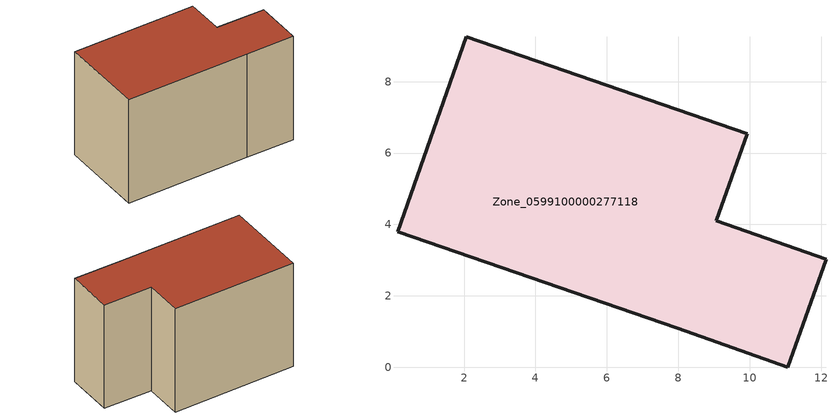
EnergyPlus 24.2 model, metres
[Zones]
Zone_0599100000277118
 floor ground (C_G): 0.14,3.79 2.06,9.26 9.93,6.54 9.07,4.11 12.14,3.02 11.07,0 7.99,1.09 z0.6
 wall outside (C_F): 11.07,0 12.14,3.02 9.07,4.11 9.93,6.54 2.06,9.26 0.14,3.79 7.99,1.09 11.07,0 z0.6:8.04
 roof outside (C_R): 2.06,9.26 0.14,3.79 7.99,1.09 11.07,0 12.14,3.02 9.07,4.11 9.93,6.54 z8.04
[BUILDING]
Pand.0599100000277118: North Axis=0; Terrain=City; Loads Convergence Tolerance Value=0.04; Temperature Convergence Tolerance Value=0.4; Solar Distribution=FullExterior; Maximum Number of Warmup Days=25; Minimum Number of Warmup Days=1
[Site:Location]
Rotterdam.The.Hague.AP_ZH_NLD Design_Conditions: Latitude=51.96; Longitude=4.45; Time Zone=1; Elevation=-4.5
[SITE:GROUNDTEMPERATURE:BUILDINGSURFACE]
18, 18, 18, 18, 18, 18, 18, 18, 18, 18, 18, 18
[MATERIAL] Thermal Absorptance=0.9; Solar Absorptance=0.7; Visible Absorptance=0.7
Name | Roughness | Thickness | Conductivity | Density | Specific Heat
G.TI.1965-1974 | MediumSmooth | 0.15 | 0.882353 | 540 | 1210
F.TI.1965-1974 | Rough | 0.3 | 0.697674 | 1920 | 840
R.TI.1965-1974 | MediumRough | 0.2 | 0.232558 | 1500 | 1000
[CONSTRUCTION]
C_G: G.TI.1965-1974
C_F: F.TI.1965-1974
C_R: R.TI.1965-1974
[ZONE]
Zone_0599100000277118: Type=1; Multiplier=1; Ceiling Height=Autocalculate; Volume=Autocalculate; Floor Area=autocalculate; Part of Total Floor Area=Yes
[ZONEINFILTRATION:DESIGNFLOWRATE]
Infil_Zone_0599100000277118: Zone or ZoneList or Space or SpaceList=Zone_0599100000277118; Schedule=AlwaysOn; Design Flow Rate Calculation Method=Flow/Area; Flow Rate per Floor Area=0.003; Constant Term Coefficient=1; Temperature Term Coefficient=0; Velocity Term Coefficient=0; Velocity Squared Term Coefficient=0
[HVACTEMPLATE:ZONE:IDEALLOADSAIRSYSTEM]
Zone_0599100000277118: Maximum Heating Supply Air Temperature=50; Minimum Cooling Supply Air Temperature=13; Maximum Heating Supply Air Humidity Ratio=0.0156; Minimum Cooling Supply Air Humidity Ratio=0.0077; Heating Limit=NoLimit; Cooling Limit=NoLimit; Dehumidification Control Type=ConstantSensibleHeatRatio; Cooling Sensible Heat Ratio=0.7; Dehumidification Setpoint=60; Humidification Control Type=None; Humidification Setpoint=30; Outdoor Air Method=None; Outdoor Air Flow Rate per Person=0.00944; Outdoor Air Flow Rate per Zone Floor Area=0; Outdoor Air Flow Rate per Zone=0; Demand Controlled Ventilation Type=None; Outdoor Air Economizer Type=NoEconomizer; Heat Recovery Type=None; Sensible Heat Recovery Effectiveness=0.7; Latent Heat Recovery Effectiveness=0.65
[ZONECONTROL:THERMOSTAT]
ThermostatControl_Zone_0599100000277118: Zone or ZoneList=Zone_0599100000277118; Control Type Schedule=DualSetpointControlType; Control 1=Thermostat_Zone_0599100000277118; Temperature Difference Between Cutout And Setpoint=0
[THERMOSTATSETPOINT:DUALSETPOINT]
Thermostat_Zone_0599100000277118: Heating Setpoint Temperature Schedule=HeatingSetpoint_Zone_0599100000277118; Cooling Setpoint Temperature Schedule=CoolingSetpoint_Zone_0599100000277118
[SCHEDULE:COMPACT]
HeatingSetpoint_Zone_0599100000277118: Through: 12/31, For: AllDays, Until: 24:00, 21
CoolingSetpoint_Zone_0599100000277118: Through: 12/31, For: AllDays, Until: 24:00, 24
DualSetpointControlType: Through: 12/31, For: AllDays, Until: 24:00, 4
AlwaysOn: Through: 12/31, For: AllDays, Until: 24:00, 1
